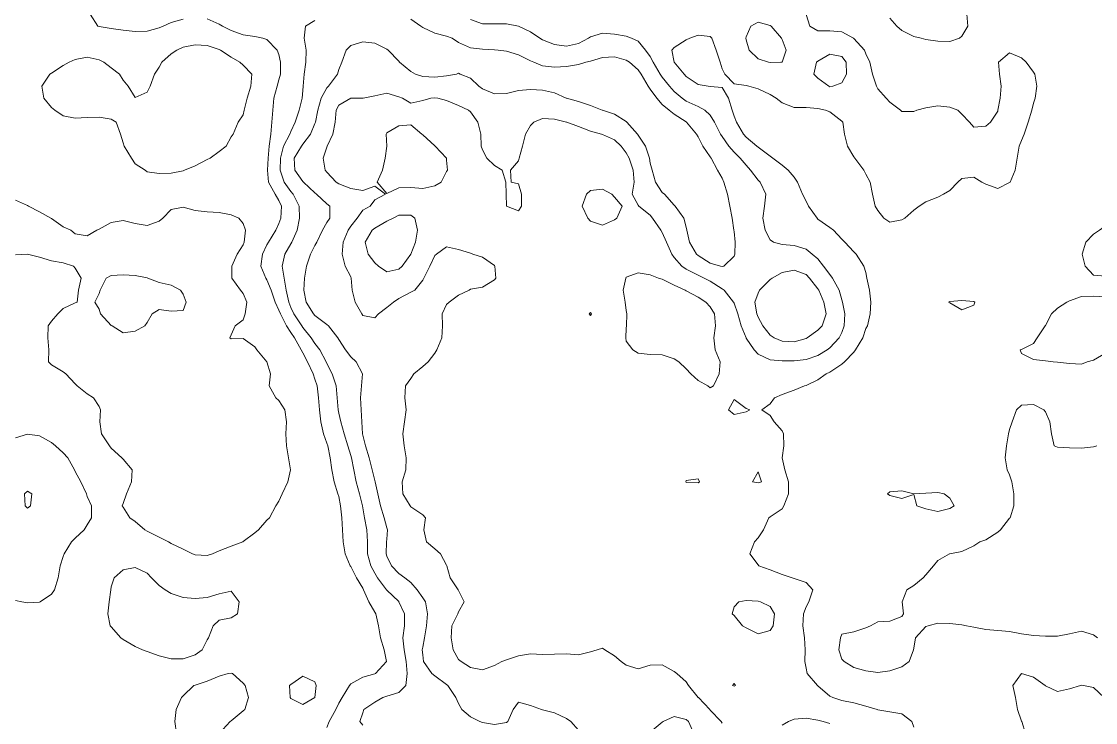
# Model space of a CAD drawing. Header units: centimetres. Extents: x 0 to 642158, y -847 to 649707.
# Drawn here: x 617373 to 617417.83, y 620797.71 to 620826.95 of the extents above; entities that cross this region are included whole.
import ezdxf

# ---------------------------------------------------------------- set-up
doc = ezdxf.new("R2010")
doc.units = ezdxf.units.CM
doc.header["$MEASUREMENT"] = 0
doc.layers.add('WAL_topographie 0.5', color=253, linetype='Continuous', lineweight=20)

msp = doc.modelspace()

# ---------------------------------------------------------------- linework, layer by layer
at = {"layer": 'WAL_topographie 0.5'}
for points in [[(617375.872, 620827.25), (617376.192, 620826.75), (617376.25, 620826.739), (617376.75, 620826.656), (617377.25, 620826.582), (617377.75, 620826.526), (617378.25, 620826.54), (617378.75, 620826.679), (617378.917, 620826.75), (617379.25, 620826.904), (617379.75, 620827.051)], [(617405.75, 620827.24), (617405.907, 620826.75), (617406.25, 620826.56), (617406.75, 620826.558), (617407.25, 620826.513), (617407.738, 620826.25), (617407.75, 620826.243), (617408.186, 620825.75), (617408.25, 620825.595), (617408.412, 620825.25), (617408.529, 620824.75), (617408.689, 620824.25), (617408.75, 620824.143), (617409.099, 620823.75), (617409.25, 620823.583), (617409.692, 620823.25), (617409.75, 620823.202), (617410.25, 620823.195), (617410.373, 620823.25), (617410.75, 620823.35), (617411.25, 620823.43), (617411.75, 620823.382), (617412.094, 620823.25), (617412.25, 620823.078), (617412.575, 620822.75), (617412.75, 620822.535), (617413.25, 620822.585), (617413.452, 620822.75), (617413.75, 620823.211), (617413.763, 620823.25), (617413.859, 620823.75), (617413.893, 620824.25), (617413.829, 620824.75), (617413.791, 620825.25), (617414.25, 620825.642), (617414.75, 620825.437), (617414.946, 620825.25), (617415.25, 620824.833), (617415.301, 620824.75), (617415.38, 620824.25), (617415.317, 620823.75), (617415.25, 620823.544), (617415.177, 620823.25), (617415.027, 620822.75), (617414.849, 620822.25), (617414.75, 620821.98), (617414.648, 620821.75), (617414.56, 620821.25), (617414.478, 620820.75), (617414.265, 620820.25), (617414.25, 620820.229), (617413.75, 620819.983), (617413.25, 620820.169), (617413.095, 620820.25), (617412.75, 620820.452), (617412.25, 620820.407), (617412.081, 620820.25), (617411.75, 620819.905), (617411.49, 620819.75), (617411.25, 620819.629), (617410.75, 620819.432), (617410.48, 620819.25), (617410.25, 620819.082), (617409.873, 620818.75), (617409.75, 620818.672), (617409.25, 620818.582), (617408.992, 620818.75), (617408.75, 620819.064), (617408.638, 620819.25), (617408.532, 620819.75), (617408.425, 620820.25), (617408.25, 620820.576), (617408.165, 620820.75), (617407.786, 620821.25), (617407.75, 620821.3), (617407.48, 620821.75), (617407.358, 620822.25), (617407.288, 620822.75), (617407.25, 620822.799), (617406.75, 620823.182), (617406.569, 620823.25), (617406.25, 620823.326), (617405.75, 620823.367), (617405.25, 620823.362), (617404.75, 620823.563), (617404.51, 620823.75), (617404.25, 620823.91), (617403.75, 620824.139), (617403.364, 620824.25), (617403.25, 620824.28), (617402.75, 620824.355), (617402.365, 620824.75), (617402.25, 620824.981), (617402.163, 620825.25), (617401.998, 620825.75), (617401.818, 620826.25), (617401.75, 620826.327), (617401.25, 620826.373), (617400.899, 620826.25), (617400.75, 620826.184), (617400.25, 620825.87), (617400.154, 620825.75), (617400.25, 620825.25), (617400.25, 620825.25), (617400.661, 620824.75), (617400.75, 620824.656), (617401.25, 620824.321), (617401.665, 620824.25), (617401.75, 620824.239), (617402.25, 620824.193), (617402.513, 620823.75), (617402.661, 620823.25), (617402.75, 620822.998), (617402.849, 620822.75), (617403.137, 620822.25), (617403.25, 620822.126), (617403.7, 620821.75), (617403.75, 620821.709), (617404.25, 620821.336), (617404.364, 620821.25), (617404.75, 620820.96), (617405.002, 620820.75), (617405.25, 620820.452), (617405.394, 620820.25), (617405.606, 620819.75), (617405.75, 620819.455), (617405.856, 620819.25), (617406.209, 620818.75), (617406.25, 620818.711), (617406.75, 620818.355), (617406.893, 620818.25), (617407.25, 620817.871), (617407.374, 620817.75), (617407.75, 620817.341), (617407.849, 620817.25), (617408.163, 620816.75), (617408.25, 620816.483), (617408.293, 620816.25), (617408.401, 620815.75), (617408.452, 620815.25), (617408.43, 620814.75), (617408.318, 620814.25), (617408.25, 620814.14), (617408.115, 620813.75), (617407.822, 620813.25), (617407.75, 620813.16), (617407.36, 620812.75), (617407.25, 620812.653), (617406.75, 620812.328), (617406.598, 620812.25), (617406.25, 620812.003), (617405.75, 620811.77), (617405.685, 620811.75), (617405.25, 620811.572), (617404.75, 620811.397), (617404.438, 620811.25), (617404.25, 620811.003), (617403.902, 620810.75), (617404.25, 620810.512), (617404.415, 620810.25), (617404.75, 620809.881), (617404.804, 620809.75), (617404.822, 620809.25), (617404.751, 620808.75), (617404.86, 620808.25), (617405.015, 620807.75), (617405.026, 620807.25), (617404.82, 620806.75), (617404.75, 620806.63), (617404.25, 620806.286), (617404.202, 620806.25), (617403.969, 620805.75), (617403.75, 620805.419), (617403.603, 620805.25), (617403.411, 620804.75), (617403.75, 620804.292), (617403.781, 620804.25), (617404.25, 620804.077), (617404.75, 620803.887), (617405.171, 620803.75), (617405.25, 620803.724), (617405.75, 620803.547), (617406.031, 620803.25), (617405.872, 620802.75), (617405.75, 620802.534), (617405.648, 620802.25), (617405.624, 620801.75), (617405.688, 620801.25), (617405.715, 620800.75), (617405.707, 620800.25), (617405.75, 620799.972), (617405.796, 620799.75), (617406.231, 620799.25), (617406.25, 620799.239), (617406.75, 620798.817), (617406.875, 620798.75), (617407.25, 620798.627), (617407.75, 620798.532), (617408.25, 620798.393), (617408.718, 620798.25), (617408.75, 620798.241), (617409.25, 620798.161), (617409.75, 620798.077), (617410.162, 620797.75), (617410.25, 620797.514)], [(617412.464, 620827.25), (617412.507, 620826.75), (617412.25, 620826.331), (617412.15, 620826.25), (617411.75, 620826.113), (617411.25, 620826.125), (617410.75, 620826.198), (617410.562, 620826.25), (617410.25, 620826.326), (617409.75, 620826.574), (617409.537, 620826.75), (617409.25, 620827.087)], [(617380.75, 620827.063), (617381.25, 620826.832), (617381.393, 620826.75), (617381.75, 620826.57), (617382.25, 620826.398), (617382.75, 620826.33), (617383.071, 620826.25), (617383.25, 620826.205), (617383.681, 620825.75), (617383.75, 620825.572), (617383.818, 620825.25), (617383.812, 620824.75), (617383.75, 620824.511), (617383.673, 620824.25), (617383.54, 620823.75), (617383.488, 620823.25), (617383.458, 620822.75), (617383.407, 620822.25), (617383.345, 620821.75), (617383.307, 620821.25), (617383.275, 620820.75), (617383.321, 620820.25), (617383.598, 620819.75), (617383.75, 620819.486), (617383.857, 620819.25), (617383.827, 620818.75), (617383.75, 620818.525), (617383.622, 620818.25), (617383.312, 620817.75), (617383.25, 620817.639), (617383.064, 620817.25), (617382.996, 620816.75), (617383.198, 620816.25), (617383.25, 620816.169), (617383.432, 620815.75), (617383.599, 620815.25), (617383.75, 620814.91), (617383.809, 620814.75), (617384.069, 620814.25), (617384.25, 620813.978), (617384.396, 620813.75), (617384.681, 620813.25), (617384.75, 620813.126), (617384.947, 620812.75), (617385.174, 620812.25), (617385.25, 620812.037), (617385.339, 620811.75), (617385.405, 620811.25), (617385.443, 620810.75), (617385.505, 620810.25), (617385.616, 620809.75), (617385.75, 620809.369), (617385.785, 620809.25), (617385.893, 620808.75), (617385.952, 620808.25), (617386.049, 620807.75), (617386.214, 620807.25), (617386.25, 620807.143), (617386.325, 620806.75), (617386.375, 620806.25), (617386.397, 620805.75), (617386.437, 620805.25), (617386.509, 620804.75), (617386.725, 620804.25), (617386.75, 620804.223), (617386.983, 620803.75), (617387.25, 620803.312), (617387.281, 620803.25), (617387.496, 620802.75), (617387.75, 620802.308), (617387.789, 620802.25), (617387.912, 620801.75), (617387.991, 620801.25), (617388.149, 620800.75), (617388.242, 620800.25), (617387.774, 620799.75), (617387.75, 620799.739), (617387.25, 620799.608), (617386.75, 620799.324), (617386.7, 620799.25), (617386.384, 620798.75), (617386.25, 620798.521), (617386.129, 620798.25), (617385.851, 620797.75), (617385.75, 620797.503)], [(617385.25, 620826.994), (617384.855, 620826.75), (617384.808, 620826.25), (617384.888, 620825.75), (617384.879, 620825.25), (617384.809, 620824.75), (617384.764, 620824.25), (617384.75, 620824.073), (617384.724, 620823.75), (617384.601, 620823.25), (617384.433, 620822.75), (617384.25, 620822.367), (617384.201, 620822.25), (617383.94, 620821.75), (617383.814, 620821.25), (617383.806, 620820.75), (617383.973, 620820.25), (617384.25, 620819.861), (617384.35, 620819.75), (617384.593, 620819.25), (617384.609, 620818.75), (617384.513, 620818.25), (617384.288, 620817.75), (617384.25, 620817.683), (617383.992, 620817.25), (617383.885, 620816.75), (617383.965, 620816.25), (617384.056, 620815.75), (617384.159, 620815.25), (617384.25, 620815.019), (617384.376, 620814.75), (617384.707, 620814.25), (617384.75, 620814.186), (617385.1, 620813.75), (617385.25, 620813.517), (617385.452, 620813.25), (617385.72, 620812.75), (617385.75, 620812.682), (617385.968, 620812.25), (617386.132, 620811.75), (617386.182, 620811.25), (617386.221, 620810.75), (617386.25, 620810.609), (617386.333, 620810.25), (617386.475, 620809.75), (617386.631, 620809.25), (617386.75, 620808.845), (617386.776, 620808.75), (617386.874, 620808.25), (617386.976, 620807.75), (617387.111, 620807.25), (617387.233, 620806.75), (617387.25, 620806.66), (617387.325, 620806.25), (617387.415, 620805.75), (617387.441, 620805.25), (617387.453, 620804.75), (617387.588, 620804.25), (617387.75, 620803.944), (617387.866, 620803.75), (617388.238, 620803.25), (617388.25, 620803.236), (617388.75, 620802.757), (617388.757, 620802.75), (617388.992, 620802.25), (617388.984, 620801.75), (617388.926, 620801.25), (617388.971, 620800.75), (617389.056, 620800.25), (617389.105, 620799.75), (617389.047, 620799.25), (617388.75, 620798.958), (617388.25, 620798.805), (617388.091, 620798.75), (617387.75, 620798.56), (617387.294, 620798.25), (617387.25, 620798.11), (617387.128, 620797.75), (617387.25, 620797.608)], [(617389.25, 620827.045), (617389.673, 620826.75), (617389.75, 620826.693), (617390.25, 620826.457), (617390.75, 620826.332), (617390.976, 620826.25), (617391.25, 620826.076), (617391.75, 620825.847), (617392.25, 620825.798), (617392.75, 620825.765), (617392.907, 620825.75), (617393.25, 620825.708), (617393.75, 620825.563), (617394.25, 620825.304), (617394.393, 620825.25), (617394.75, 620825.099), (617395.25, 620825.051), (617395.75, 620825.078), (617396.25, 620825.156), (617396.556, 620825.25), (617396.75, 620825.3), (617397.25, 620825.448), (617397.75, 620825.481), (617398.25, 620825.34), (617398.388, 620825.25), (617398.75, 620824.928), (617398.869, 620824.75), (617399.167, 620824.25), (617399.25, 620824.123), (617399.519, 620823.75), (617399.75, 620823.494), (617400.04, 620823.25), (617400.25, 620823.079), (617400.75, 620822.761), (617400.767, 620822.75), (617401.182, 620822.25), (617401.25, 620822.143), (617401.447, 620821.75), (617401.75, 620821.31), (617401.789, 620821.25), (617402.062, 620820.75), (617402.25, 620820.411), (617402.326, 620820.25), (617402.479, 620819.75), (617402.567, 620819.25), (617402.667, 620818.75), (617402.744, 620818.25), (617402.75, 620818.197), (617402.791, 620817.75), (617402.781, 620817.25), (617402.75, 620817.168), (617402.316, 620816.75), (617402.25, 620816.73), (617402.179, 620816.75), (617401.75, 620816.873), (617401.25, 620817.192), (617401.179, 620817.25), (617400.893, 620817.75), (617400.781, 620818.25), (617400.75, 620818.373), (617400.648, 620818.75), (617400.284, 620819.25), (617400.25, 620819.282), (617399.841, 620819.75), (617399.75, 620819.823), (617399.469, 620820.25), (617399.323, 620820.75), (617399.25, 620821.041), (617399.213, 620821.25), (617399.052, 620821.75), (617398.75, 620822.21), (617398.722, 620822.25), (617398.274, 620822.75), (617398.25, 620822.772), (617397.75, 620823.087), (617397.25, 620823.245), (617397.236, 620823.25), (617396.75, 620823.443), (617396.25, 620823.611), (617395.75, 620823.746), (617395.74, 620823.75), (617395.25, 620823.975), (617394.75, 620824.089), (617394.25, 620824.116), (617393.75, 620824.067), (617393.25, 620823.942), (617392.75, 620823.926), (617392.25, 620824.143), (617392.098, 620824.25), (617391.75, 620824.588), (617391.32, 620824.75), (617391.25, 620824.793), (617391.16, 620824.75), (617390.75, 620824.683), (617390.25, 620824.628), (617389.75, 620824.659), (617389.45, 620824.75), (617389.25, 620824.859), (617388.789, 620825.25), (617388.75, 620825.293), (617388.303, 620825.75), (617388.25, 620825.793), (617387.75, 620826.052), (617387.25, 620826.106), (617386.75, 620825.944), (617386.551, 620825.75), (617386.373, 620825.25), (617386.25, 620824.946), (617386.19, 620824.75), (617385.812, 620824.25), (617385.75, 620824.186), (617385.512, 620823.75), (617385.375, 620823.25), (617385.272, 620822.75), (617385.25, 620822.69), (617385.07, 620822.25), (617384.75, 620821.831), (617384.685, 620821.75), (617384.383, 620821.25), (617384.418, 620820.75), (617384.75, 620820.282), (617384.78, 620820.25), (617385.25, 620819.8), (617385.315, 620819.75), (617385.75, 620819.347), (617385.872, 620819.25), (617385.868, 620818.75), (617385.75, 620818.564), (617385.574, 620818.25), (617385.326, 620817.75), (617385.25, 620817.6), (617385.071, 620817.25), (617384.894, 620816.75), (617384.812, 620816.25), (617384.791, 620815.75), (617384.884, 620815.25), (617385.199, 620814.75), (617385.25, 620814.693), (617385.75, 620814.314), (617385.824, 620814.25), (617386.212, 620813.75), (617386.25, 620813.686), (617386.529, 620813.25), (617386.75, 620812.961), (617386.974, 620812.75), (617387.235, 620812.25), (617387.19, 620811.75), (617387.16, 620811.25), (617387.185, 620810.75), (617387.205, 620810.25), (617387.239, 620809.75), (617387.25, 620809.698), (617387.36, 620809.25), (617387.517, 620808.75), (617387.644, 620808.25), (617387.75, 620807.801), (617387.764, 620807.75), (617387.881, 620807.25), (617387.985, 620806.75), (617388.143, 620806.25), (617388.25, 620805.836), (617388.277, 620805.75), (617388.25, 620805.354), (617388.245, 620805.25), (617388.22, 620804.75), (617388.25, 620804.65), (617388.452, 620804.25), (617388.75, 620803.933), (617389.001, 620803.75), (617389.25, 620803.552), (617389.513, 620803.25), (617389.75, 620802.906), (617389.862, 620802.75), (617389.957, 620802.25), (617389.904, 620801.75), (617389.824, 620801.25), (617389.75, 620800.857), (617389.734, 620800.75), (617389.75, 620800.536), (617389.781, 620800.25), (617390.135, 620799.75), (617390.25, 620799.658), (617390.75, 620799.294), (617390.798, 620799.25), (617391.134, 620798.75), (617391.25, 620798.505), (617391.389, 620798.25), (617391.75, 620797.946), (617392.133, 620797.75), (617392.25, 620797.714), (617392.75, 620797.623), (617393.25, 620797.713), (617393.301, 620797.75), (617393.525, 620798.25), (617393.75, 620798.558), (617394.25, 620798.428), (617394.716, 620798.25), (617394.75, 620798.238), (617395.25, 620798.109), (617395.75, 620797.879), (617395.936, 620797.75), (617396.25, 620797.398)], [(617391.75, 620827.027), (617392.25, 620826.852), (617392.75, 620826.85), (617393.25, 620826.854), (617393.75, 620826.75), (617393.75, 620826.75), (617394.25, 620826.516), (617394.644, 620826.25), (617394.75, 620826.18), (617395.25, 620825.994), (617395.75, 620825.926), (617396.25, 620826.028), (617396.667, 620826.25), (617396.75, 620826.309), (617397.25, 620826.462), (617397.75, 620826.425), (617398.25, 620826.333), (617398.46, 620826.25), (617398.75, 620826.131), (617399.052, 620825.75), (617399.25, 620825.486), (617399.372, 620825.25), (617399.664, 620824.75), (617399.75, 620824.626), (617400.053, 620824.25), (617400.25, 620824.035), (617400.577, 620823.75), (617400.75, 620823.63), (617401.25, 620823.404), (617401.522, 620823.25), (617401.75, 620823.039), (617401.934, 620822.75), (617402.185, 620822.25), (617402.25, 620822.147), (617402.534, 620821.75), (617402.75, 620821.501), (617403.008, 620821.25), (617403.25, 620820.952), (617403.434, 620820.75), (617403.75, 620820.337), (617403.834, 620820.25), (617404.067, 620819.75), (617404.012, 620819.25), (617403.952, 620818.75), (617404.042, 620818.25), (617404.25, 620817.84), (617404.387, 620817.75), (617404.75, 620817.649), (617405.25, 620817.602), (617405.75, 620817.459), (617406.007, 620817.25), (617406.25, 620817.056), (617406.481, 620816.75), (617406.75, 620816.393), (617406.858, 620816.25), (617407.128, 620815.75), (617407.25, 620815.334), (617407.276, 620815.25), (617407.373, 620814.75), (617407.346, 620814.25), (617407.25, 620813.982), (617407.137, 620813.75), (617406.75, 620813.334), (617406.631, 620813.25), (617406.25, 620813.025), (617405.75, 620812.848), (617405.25, 620812.797), (617404.75, 620812.795), (617404.25, 620812.84), (617403.75, 620813.07), (617403.586, 620813.25), (617403.25, 620813.745), (617403.247, 620813.75), (617403.037, 620814.25), (617402.905, 620814.75), (617402.75, 620815.198), (617402.728, 620815.25), (617402.332, 620815.75), (617402.25, 620815.804), (617401.75, 620816.117), (617401.493, 620816.25), (617401.25, 620816.366), (617400.75, 620816.622), (617400.571, 620816.75), (617400.25, 620817.109), (617400.146, 620817.25), (617399.922, 620817.75), (617399.75, 620818.146), (617399.686, 620818.25), (617399.344, 620818.75), (617399.25, 620818.868), (617398.773, 620819.25), (617398.75, 620819.295), (617398.494, 620819.75), (617398.581, 620820.25), (617398.538, 620820.75), (617398.368, 620821.25), (617398.25, 620821.477), (617398.033, 620821.75), (617397.75, 620822.014), (617397.25, 620822.236), (617397.21, 620822.25), (617396.75, 620822.381), (617396.25, 620822.576), (617395.771, 620822.75), (617395.75, 620822.756), (617395.25, 620822.877), (617394.75, 620822.91), (617394.392, 620822.75), (617394.25, 620822.617), (617394.047, 620822.25), (617393.92, 620821.75), (617393.773, 620821.25), (617393.75, 620821.14), (617393.417, 620820.75), (617393.45, 620820.25), (617393.75, 620820.173), (617393.872, 620819.75), (617393.875, 620819.25), (617393.75, 620819.052), (617393.25, 620819.242), (617393.246, 620819.25), (617393.234, 620819.75), (617393.226, 620820.25), (617393.068, 620820.75), (617392.75, 620820.937), (617392.432, 620821.25), (617392.25, 620821.596), (617392.185, 620821.75), (617392.182, 620822.25), (617392.055, 620822.75), (617391.75, 620823.184), (617391.659, 620823.25), (617391.25, 620823.442), (617390.75, 620823.653), (617390.383, 620823.75), (617390.25, 620823.767), (617390.09, 620823.75), (617389.75, 620823.659), (617389.25, 620823.549), (617388.91, 620823.75), (617388.75, 620823.802), (617388.25, 620823.958), (617387.75, 620823.852), (617387.261, 620823.75), (617387.25, 620823.747), (617386.75, 620823.748), (617386.25, 620823.465), (617386.133, 620823.25), (617386.097, 620822.75), (617386.001, 620822.25), (617385.767, 620821.75), (617385.75, 620821.701), (617385.593, 620821.25), (617385.676, 620820.75), (617385.75, 620820.666), (617386.145, 620820.25), (617386.25, 620820.184), (617386.75, 620819.99), (617387.25, 620819.905), (617387.75, 620820.079), (617388.198, 620819.75), (617387.75, 620819.507), (617387.552, 620819.25), (617387.25, 620819.076), (617387.021, 620818.75), (617386.75, 620818.418), (617386.639, 620818.25), (617386.43, 620817.75), (617386.385, 620817.25), (617386.516, 620816.75), (617386.75, 620816.297), (617386.767, 620816.25), (617386.805, 620815.75), (617386.935, 620815.25), (617387.204, 620814.75), (617387.25, 620814.683), (617387.75, 620814.584), (617387.912, 620814.75), (617388.25, 620815.02), (617388.536, 620815.25), (617388.75, 620815.403), (617389.25, 620815.662), (617389.426, 620815.75), (617389.75, 620816.16), (617389.796, 620816.25), (617390.05, 620816.75), (617390.25, 620817.185), (617390.326, 620817.25), (617390.75, 620817.549), (617391.25, 620817.438), (617391.75, 620817.28), (617391.843, 620817.25), (617392.25, 620817.121), (617392.75, 620816.77), (617392.765, 620816.75), (617392.797, 620816.25), (617392.75, 620816.181), (617392.25, 620815.872), (617391.75, 620815.782), (617391.684, 620815.75), (617391.25, 620815.53), (617390.855, 620815.25), (617390.75, 620815.144), (617390.559, 620814.75), (617390.574, 620814.25), (617390.553, 620813.75), (617390.343, 620813.25), (617390.25, 620813.12), (617389.972, 620812.75), (617389.75, 620812.556), (617389.377, 620812.25), (617389.25, 620812.058), (617389.035, 620811.75), (617389.009, 620811.25), (617389.056, 620810.75), (617388.988, 620810.25), (617388.925, 620809.75), (617388.971, 620809.25), (617389.055, 620808.75), (617389.046, 620808.25), (617388.9, 620807.75), (617388.917, 620807.25), (617389.223, 620806.75), (617389.25, 620806.707), (617389.75, 620806.373), (617389.862, 620806.25), (617389.801, 620805.75), (617389.913, 620805.25), (617390.25, 620804.955), (617390.492, 620804.75), (617390.75, 620804.281), (617390.759, 620804.25), (617390.893, 620803.75), (617391.236, 620803.25), (617391.25, 620803.218), (617391.487, 620802.75), (617391.25, 620802.334), (617391.217, 620802.25), (617390.962, 620801.75), (617390.935, 620801.25), (617391.022, 620800.75), (617391.25, 620800.342), (617391.356, 620800.25), (617391.75, 620800.005), (617392.25, 620799.915), (617392.75, 620800.085), (617393.053, 620800.25), (617393.25, 620800.328), (617393.75, 620800.499), (617394.25, 620800.574), (617394.75, 620800.552), (617395.25, 620800.558), (617395.75, 620800.577), (617396.25, 620800.532), (617396.75, 620800.661), (617397.028, 620800.75), (617397.25, 620800.817), (617397.352, 620800.75), (617397.75, 620800.492), (617398.036, 620800.25), (617398.25, 620800.105), (617398.75, 620799.946), (617399.25, 620800.105), (617399.75, 620800.124), (617400.25, 620799.845), (617400.36, 620799.75), (617400.75, 620799.413), (617400.843, 620799.25), (617401.25, 620798.759), (617401.256, 620798.75), (617401.735, 620798.25), (617401.75, 620798.233), (617402.206, 620797.75), (617402.25, 620797.683)], [(617404.704, 620825.25), (617404.25, 620825.234), (617404.187, 620825.25), (617403.75, 620825.396), (617403.377, 620825.75), (617403.25, 620826.188), (617403.238, 620826.25), (617403.25, 620826.312), (617403.451, 620826.75), (617403.75, 620826.926), (617404.25, 620826.783), (617404.292, 620826.75), (617404.73, 620826.25), (617404.75, 620826.204), (617404.924, 620825.75), (617404.75, 620825.256), (617404.704, 620825.25)], [(617379.801, 620820.75), (617379.75, 620820.716), (617379.25, 620820.628), (617378.75, 620820.611), (617378.25, 620820.681), (617378.165, 620820.75), (617377.75, 620821.016), (617377.59, 620821.25), (617377.293, 620821.75), (617377.25, 620821.892), (617377.136, 620822.25), (617376.955, 620822.75), (617376.75, 620822.872), (617376.25, 620822.964), (617375.75, 620822.941), (617375.25, 620822.914), (617374.75, 620823.018), (617374.395, 620823.25), (617374.25, 620823.364), (617373.932, 620823.75), (617373.859, 620824.25), (617374.184, 620824.75), (617374.25, 620824.797), (617374.75, 620825.113), (617374.993, 620825.25), (617375.25, 620825.364), (617375.75, 620825.455), (617376.25, 620825.351), (617376.441, 620825.25), (617376.75, 620825.021), (617377.094, 620824.75), (617377.25, 620824.498), (617377.458, 620824.25), (617377.75, 620823.783), (617378.25, 620824.008), (617378.371, 620824.25), (617378.556, 620824.75), (617378.75, 620825.049), (617378.864, 620825.25), (617379.25, 620825.6), (617379.481, 620825.75), (617379.75, 620825.874), (617380.25, 620825.973), (617380.75, 620825.951), (617381.25, 620825.78), (617381.305, 620825.75), (617381.75, 620825.461), (617382.119, 620825.25), (617382.25, 620825.124), (617382.618, 620824.75), (617382.576, 620824.25), (617382.428, 620823.75), (617382.302, 620823.25), (617382.25, 620823.052), (617382.044, 620822.75), (617381.841, 620822.25), (617381.75, 620822.136), (617381.545, 620821.75), (617381.25, 620821.523), (617380.882, 620821.25), (617380.75, 620821.187), (617380.25, 620820.93), (617379.801, 620820.75)], [(617406.865, 620824.25), (617406.75, 620824.231), (617406.699, 620824.25), (617406.25, 620824.586), (617406.082, 620824.75), (617406.181, 620825.25), (617406.25, 620825.29), (617406.75, 620825.586), (617407.25, 620825.484), (617407.433, 620825.25), (617407.446, 620824.75), (617407.25, 620824.384), (617406.865, 620824.25)], [(617390.522, 620820.25), (617390.25, 620820.102), (617389.75, 620819.984), (617389.25, 620820.029), (617388.75, 620820.005), (617388.25, 620819.776), (617387.849, 620820.25), (617388.066, 620820.75), (617388.189, 620821.25), (617388.247, 620821.75), (617388.228, 620822.25), (617388.25, 620822.299), (617388.75, 620822.595), (617389.25, 620822.641), (617389.712, 620822.25), (617389.75, 620822.224), (617390.25, 620821.759), (617390.266, 620821.75), (617390.742, 620821.25), (617390.75, 620821.159), (617390.788, 620820.75), (617390.75, 620820.691), (617390.522, 620820.25)], [(617397.853, 620818.75), (617397.75, 620818.673), (617397.25, 620818.456), (617396.75, 620818.617), (617396.644, 620818.75), (617396.41, 620819.25), (617396.583, 620819.75), (617396.75, 620819.896), (617397.25, 620819.961), (617397.642, 620819.75), (617397.75, 620819.622), (617398.077, 620819.25), (617397.853, 620818.75)], [(617372.75, 620819.496), (617373.25, 620819.281), (617373.292, 620819.25), (617373.75, 620819.015), (617374.226, 620818.75), (617374.25, 620818.734), (617374.75, 620818.392), (617375.063, 620818.25), (617375.25, 620818.087), (617375.75, 620818.012), (617376.148, 620818.25), (617376.25, 620818.294), (617376.75, 620818.562), (617377.25, 620818.651), (617377.75, 620818.52), (617378.25, 620818.438), (617378.75, 620818.618), (617378.899, 620818.75), (617379.25, 620819.115), (617379.75, 620819.199), (617380.25, 620819.065), (617380.75, 620819.012), (617381.25, 620818.979), (617381.75, 620818.879), (617382.069, 620818.75), (617382.25, 620818.527), (617382.358, 620818.25), (617382.292, 620817.75), (617382.25, 620817.641), (617382.005, 620817.25), (617381.779, 620816.75), (617381.787, 620816.25), (617382.149, 620815.75), (617382.25, 620815.602), (617382.403, 620815.25), (617382.335, 620814.75), (617382.25, 620814.511), (617381.917, 620814.25), (617381.75, 620813.875), (617381.697, 620813.75), (617381.75, 620813.717), (617382.25, 620813.734), (617382.75, 620813.375), (617382.826, 620813.25), (617383.25, 620812.75), (617383.25, 620812.75), (617383.398, 620812.25), (617383.348, 620811.75), (617383.615, 620811.25), (617383.75, 620811.144), (617383.989, 620810.75), (617384.064, 620810.25), (617384.043, 620809.75), (617384.066, 620809.25), (617384.155, 620808.75), (617384.228, 620808.25), (617384.12, 620807.75), (617383.889, 620807.25), (617383.75, 620806.939), (617383.617, 620806.75), (617383.35, 620806.25), (617383.25, 620806.146), (617382.901, 620805.75), (617382.75, 620805.622), (617382.25, 620805.255), (617382.239, 620805.25), (617381.75, 620805.069), (617381.25, 620804.875), (617380.977, 620804.75)], [(617388.75, 620816.62), (617388.889, 620816.75), (617389.25, 620817.244), (617389.253, 620817.25), (617389.447, 620817.75), (617389.54, 620818.25), (617389.422, 620818.75), (617389.25, 620818.865), (617388.75, 620818.878), (617388.524, 620818.75), (617388.25, 620818.624), (617387.75, 620818.327), (617387.645, 620818.25), (617387.343, 620817.75), (617387.478, 620817.25), (617387.75, 620816.878), (617387.909, 620816.75), (617388.25, 620816.507), (617388.75, 620816.62)], [(617419.227, 620816.75), (617418.75, 620816.395), (617418.25, 620816.328), (617417.75, 620816.375), (617417.399, 620816.75), (617417.273, 620817.25), (617417.426, 620817.75), (617417.75, 620818.074), (617418.006, 620818.25), (617418.25, 620818.424), (617418.75, 620818.742), (617418.786, 620818.75), (617419.25, 620818.904), (617419.417, 620818.75), (617419.613, 620818.25), (617419.652, 620817.75), (617419.521, 620817.25), (617419.25, 620816.779), (617419.227, 620816.75)], [(617380.977, 620804.75), (617380.75, 620804.673), (617380.25, 620804.707), (617380.14, 620804.75), (617379.75, 620804.94), (617379.25, 620805.181), (617379.135, 620805.25), (617378.75, 620805.447), (617378.25, 620805.693), (617378.157, 620805.75), (617377.75, 620806.099), (617377.524, 620806.25), (617377.25, 620806.694), (617377.206, 620806.75), (617377.25, 620806.845), (617377.383, 620807.25), (617377.6, 620807.75), (617377.623, 620808.25), (617377.25, 620808.69), (617377.188, 620808.75), (617376.75, 620809.157), (617376.674, 620809.25), (617376.348, 620809.75), (617376.269, 620810.25), (617376.301, 620810.75), (617376.25, 620810.888), (617376.006, 620811.25), (617375.75, 620811.422), (617375.33, 620811.75), (617375.25, 620811.841), (617374.85, 620812.25), (617374.75, 620812.335), (617374.25, 620812.628), (617374.137, 620812.75), (617374.147, 620813.25), (617374.102, 620813.75), (617374.119, 620814.25), (617374.25, 620814.448), (617374.521, 620814.75), (617374.75, 620814.974), (617375.25, 620815.215), (617375.321, 620815.25), (617375.385, 620815.75), (617375.5, 620816.25), (617375.25, 620816.667), (617375.176, 620816.75), (617374.75, 620816.878), (617374.25, 620816.966), (617373.75, 620817.124), (617373.25, 620817.247), (617372.75, 620817.211)], [(617377.75, 620814.032), (617378.155, 620814.25), (617378.25, 620814.393), (617378.458, 620814.75), (617378.75, 620814.939), (617379.25, 620814.868), (617379.75, 620814.902), (617379.877, 620815.25), (617379.75, 620815.583), (617379.636, 620815.75), (617379.25, 620815.946), (617378.75, 620816.064), (617378.272, 620816.25), (617378.25, 620816.256), (617377.75, 620816.354), (617377.25, 620816.39), (617376.75, 620816.354), (617376.533, 620816.25), (617376.281, 620815.75), (617376.25, 620815.6), (617376.066, 620815.25), (617376.25, 620814.958), (617376.303, 620814.75), (617376.75, 620814.273), (617376.786, 620814.25), (617377.25, 620813.967), (617377.75, 620814.032)], [(617401.75, 620811.669), (617401.884, 620811.75), (617402.128, 620812.25), (617402.171, 620812.75), (617401.963, 620813.25), (617401.909, 620813.75), (617401.973, 620814.25), (617401.929, 620814.75), (617401.75, 620815.054), (617401.574, 620815.25), (617401.25, 620815.458), (617400.75, 620815.721), (617400.701, 620815.75), (617400.25, 620815.951), (617399.75, 620816.208), (617399.588, 620816.25), (617399.25, 620816.39), (617398.75, 620816.466), (617398.25, 620816.28), (617398.229, 620816.25), (617398.118, 620815.75), (617398.201, 620815.25), (617398.25, 620814.891), (617398.274, 620814.75), (617398.258, 620814.25), (617398.25, 620814.155), (617398.223, 620813.75), (617398.25, 620813.619), (617398.526, 620813.25), (617398.75, 620813.115), (617399.25, 620813.062), (617399.75, 620813.052), (617400.25, 620812.88), (617400.44, 620812.75), (617400.75, 620812.462), (617400.938, 620812.25), (617401.25, 620811.975), (617401.658, 620811.75), (617401.75, 620811.669)], [(617405.799, 620813.75), (617405.75, 620813.725), (617405.25, 620813.593), (617404.75, 620813.612), (617404.425, 620813.75), (617404.25, 620813.863), (617403.948, 620814.25), (617403.75, 620814.624), (617403.696, 620814.75), (617403.617, 620815.25), (617403.75, 620815.623), (617403.809, 620815.75), (617404.25, 620816.183), (617404.338, 620816.25), (617404.75, 620816.48), (617405.25, 620816.577), (617405.75, 620816.397), (617405.902, 620816.25), (617406.25, 620815.805), (617406.286, 620815.75), (617406.5, 620815.25), (617406.598, 620814.75), (617406.429, 620814.25), (617406.25, 620814.07), (617405.799, 620813.75)], [(617417.49, 620812.75), (617417.25, 620812.654), (617416.75, 620812.68), (617416.25, 620812.737), (617416.066, 620812.75), (617415.75, 620812.796), (617415.25, 620812.855), (617414.75, 620813.107), (617414.687, 620813.25), (617414.75, 620813.266), (617415.25, 620813.515), (617415.4, 620813.75), (617415.735, 620814.25), (617415.75, 620814.274), (617415.999, 620814.75), (617416.25, 620814.996), (617416.64, 620815.25), (617416.75, 620815.302), (617417.25, 620815.475), (617417.75, 620815.493), (617418.25, 620815.47)], [(617412.75, 620815.125), (617412.799, 620815.25), (617412.75, 620815.272), (617412.25, 620815.319), (617411.75, 620815.272), (617411.699, 620815.25), (617411.75, 620815.217), (617412.25, 620814.929), (617412.75, 620815.125)], [(617396.793, 620814.75), (617396.75, 620814.683), (617396.698, 620814.75), (617396.75, 620814.811), (617396.793, 620814.75)], [(617418.25, 620813.11), (617417.75, 620812.82), (617417.49, 620812.75)], [(617403.25, 620810.668), (617403.41, 620810.75), (617403.25, 620810.814), (617402.75, 620811.187), (617402.517, 620810.75), (617402.75, 620810.553), (617403.25, 620810.668)], [(617417.888, 620809.25), (617417.75, 620809.213), (617417.25, 620809.154), (617416.75, 620809.163), (617416.25, 620809.199), (617416.105, 620809.25), (617415.991, 620809.75), (617415.934, 620810.25), (617415.75, 620810.673), (617415.673, 620810.75), (617415.25, 620810.969), (617414.75, 620810.95), (617414.532, 620810.75), (617414.356, 620810.25), (617414.25, 620809.933), (617414.202, 620809.75), (617414.12, 620809.25), (617414.062, 620808.75), (617414.148, 620808.25), (617414.25, 620808.037), (617414.342, 620807.75), (617414.424, 620807.25), (617414.425, 620806.75), (617414.265, 620806.25), (617414.25, 620806.231), (617413.865, 620805.75), (617413.75, 620805.65), (617413.25, 620805.334), (617413.009, 620805.25), (617412.75, 620805.075), (617412.25, 620804.847), (617411.75, 620804.754), (617411.734, 620804.75), (617411.25, 620804.473), (617411.066, 620804.25), (617410.75, 620803.866), (617410.636, 620803.75), (617410.25, 620803.422), (617409.955, 620803.25), (617409.759, 620802.75), (617409.815, 620802.25), (617409.75, 620802.129), (617409.25, 620801.937), (617408.75, 620801.914), (617408.438, 620801.75), (617408.25, 620801.665), (617407.75, 620801.492), (617407.25, 620801.4), (617407.195, 620801.25), (617407.124, 620800.75), (617407.25, 620800.358), (617407.341, 620800.25), (617407.75, 620800.004), (617408.25, 620799.866), (617408.75, 620799.793), (617409.25, 620799.868), (617409.75, 620800.04), (617410.058, 620800.25), (617410.241, 620800.75), (617410.25, 620800.809), (617410.317, 620801.25), (617410.75, 620801.721), (617410.844, 620801.75), (617411.25, 620801.85), (617411.75, 620801.845), (617412.25, 620801.788), (617412.45, 620801.75), (617412.75, 620801.692), (617413.25, 620801.592), (617413.75, 620801.546), (617414.25, 620801.501), (617414.75, 620801.416), (617415.25, 620801.346), (617415.75, 620801.319), (617416.25, 620801.319), (617416.75, 620801.41), (617417.25, 620801.519), (617417.75, 620801.375), (617417.92, 620801.25)], [(617372.75, 620809.582), (617373.25, 620809.738), (617373.75, 620809.668), (617374.25, 620809.397), (617374.42, 620809.25), (617374.75, 620808.955), (617374.932, 620808.75), (617375.22, 620808.25), (617375.25, 620808.18), (617375.483, 620807.75), (617375.712, 620807.25), (617375.75, 620807.132), (617375.92, 620806.75), (617375.932, 620806.25), (617375.75, 620805.957), (617375.614, 620805.75), (617375.25, 620805.404), (617375.091, 620805.25), (617374.786, 620804.75), (617374.75, 620804.634), (617374.617, 620804.25), (617374.528, 620803.75), (617374.386, 620803.25), (617374.25, 620803.065), (617373.781, 620802.75)], [(617401.308, 620807.75), (617401.25, 620807.71), (617400.75, 620807.724), (617400.729, 620807.75), (617400.75, 620807.808), (617401.25, 620807.875), (617401.308, 620807.75)], [(617403.886, 620807.75), (617403.75, 620807.704), (617403.521, 620807.75), (617403.75, 620808.173), (617403.886, 620807.75)], [(617373.373, 620806.75), (617373.25, 620806.658), (617373.151, 620806.75), (617373.133, 620807.25), (617373.25, 620807.354), (617373.439, 620807.25), (617373.373, 620806.75)], [(617411.928, 620806.75), (617411.75, 620806.633), (617411.25, 620806.519), (617410.75, 620806.625), (617410.375, 620806.75), (617410.25, 620807.221), (617409.75, 620807.05), (617409.25, 620807.175), (617409.154, 620807.25), (617409.25, 620807.333), (617409.75, 620807.372), (617410.25, 620807.254), (617410.75, 620807.275), (617411.25, 620807.303), (617411.512, 620807.25), (617411.75, 620807.075), (617411.928, 620806.75)], [(617380.25, 620800.528), (617380.549, 620800.75), (617380.75, 620801.166), (617380.803, 620801.25), (617381, 620801.75), (617381.25, 620801.977), (617381.75, 620802.078), (617382.027, 620802.25), (617382.092, 620802.75), (617381.75, 620803.186), (617381.25, 620803.075), (617380.75, 620802.925), (617380.25, 620802.881), (617379.75, 620802.927), (617379.25, 620803.094), (617378.998, 620803.25), (617378.75, 620803.421), (617378.426, 620803.75), (617378.25, 620803.946), (617377.75, 620804.178), (617377.25, 620804.082), (617376.875, 620803.75), (617376.75, 620803.372), (617376.727, 620803.25), (617376.67, 620802.75), (617376.606, 620802.25), (617376.699, 620801.75), (617376.75, 620801.705), (617377.15, 620801.25), (617377.25, 620801.175), (617377.75, 620800.878), (617378.054, 620800.75), (617378.25, 620800.667), (617378.75, 620800.5), (617379.25, 620800.368), (617379.75, 620800.362), (617380.25, 620800.528)], [(617373.781, 620802.75), (617373.75, 620802.735), (617373.25, 620802.709), (617373.015, 620802.75), (617372.75, 620802.795)], [(617404.385, 620801.75), (617404.25, 620801.546), (617403.75, 620801.41), (617403.25, 620801.667), (617403.105, 620801.75), (617402.75, 620802.172), (617402.663, 620802.25), (617402.75, 620802.538), (617402.94, 620802.75), (617403.25, 620802.794), (617403.75, 620802.775), (617403.848, 620802.75), (617404.25, 620802.551), (617404.43, 620802.25), (617404.385, 620801.75)], [(617379.479, 620797.25), (617379.399, 620797.75), (617379.456, 620798.25), (617379.676, 620798.75), (617379.75, 620798.824), (617380.2, 620799.25), (617380.25, 620799.274), (617380.75, 620799.431), (617381.25, 620799.641), (617381.634, 620799.75), (617381.75, 620799.776), (617381.815, 620799.75), (617382.25, 620799.351), (617382.335, 620799.25), (617382.475, 620798.75), (617382.321, 620798.25), (617382.25, 620798.202), (617381.75, 620797.782), (617381.714, 620797.75), (617381.25, 620797.258)], [(617385.25, 620798.75), (617385.25, 620798.75), (617384.75, 620798.459), (617384.25, 620798.719), (617384.22, 620798.75), (617384.195, 620799.25), (617384.25, 620799.296), (617384.75, 620799.646), (617385.25, 620799.408), (617385.307, 620799.25), (617385.25, 620798.75)], [(617402.75, 620799.225), (617402.802, 620799.25), (617402.75, 620799.344), (617402.687, 620799.25), (617402.75, 620799.225)], [(617418.191, 620798.75), (617417.75, 620799.171), (617417.33, 620799.25), (617417.25, 620799.267), (617417.201, 620799.25), (617416.75, 620799.113), (617416.25, 620799), (617415.75, 620799.241), (617415.733, 620799.25), (617415.25, 620799.604), (617414.75, 620799.75), (617414.381, 620799.25), (617414.489, 620798.75), (617414.576, 620798.25), (617414.75, 620797.772), (617414.76, 620797.75), (617414.91, 620797.25)], [(617399.25, 620797.304), (617399.75, 620797.724), (617399.787, 620797.75), (617400.25, 620797.968), (617400.75, 620797.837), (617400.842, 620797.75), (617401.063, 620797.25)], [(617404.75, 620797.602), (617405.021, 620797.75), (617405.25, 620797.855), (617405.75, 620797.892), (617406.25, 620797.805), (617406.467, 620797.75), (617406.75, 620797.671)]]:
    msp.add_lwpolyline(points, dxfattribs=at)

doc.saveas('drawing.dxf')
